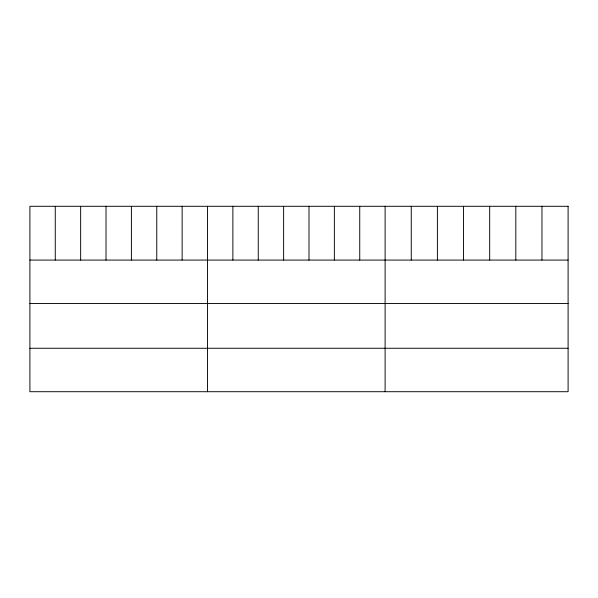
<?xml version="1.0" encoding="UTF-8"?>
<svg xmlns="http://www.w3.org/2000/svg" width="598" height="598" viewBox="0 0 598 598"><rect width="100%" height="100%" fill="white"/><g stroke="black" fill="none" stroke-linecap="round" stroke-linejoin="round"><path stroke-width="0.9" d="M29.9 260.078L568.1 260.078M29.9 303.515L568.1 303.515M29.9 348.268L568.1 348.268M541.96 206.288L541.96 260.078M515.82 206.288L515.82 260.078M489.68 206.288L489.68 260.078M463.532 206.288L463.532 260.078M437.392 206.288L437.392 260.078M411.252 206.288L411.252 260.078M385.112 206.288L385.112 391.712M359.742 206.288L359.742 260.078M334.364 206.288L334.364 260.078M308.994 206.288L308.994 260.078M283.624 206.288L283.624 260.078M258.254 206.288L258.254 260.078M232.876 206.288L232.876 260.078M207.506 206.288L207.506 391.712M182.136 206.288L182.136 260.078M156.758 206.288L156.758 260.078M131.388 206.288L131.388 260.078M106.018 206.288L106.018 260.078M80.648 206.288L80.648 260.078M55.27 206.288L55.27 260.078M568.1 206.288L29.9 206.288L29.9 391.712L568.1 391.712L568.1 206.288"/></g></svg>
